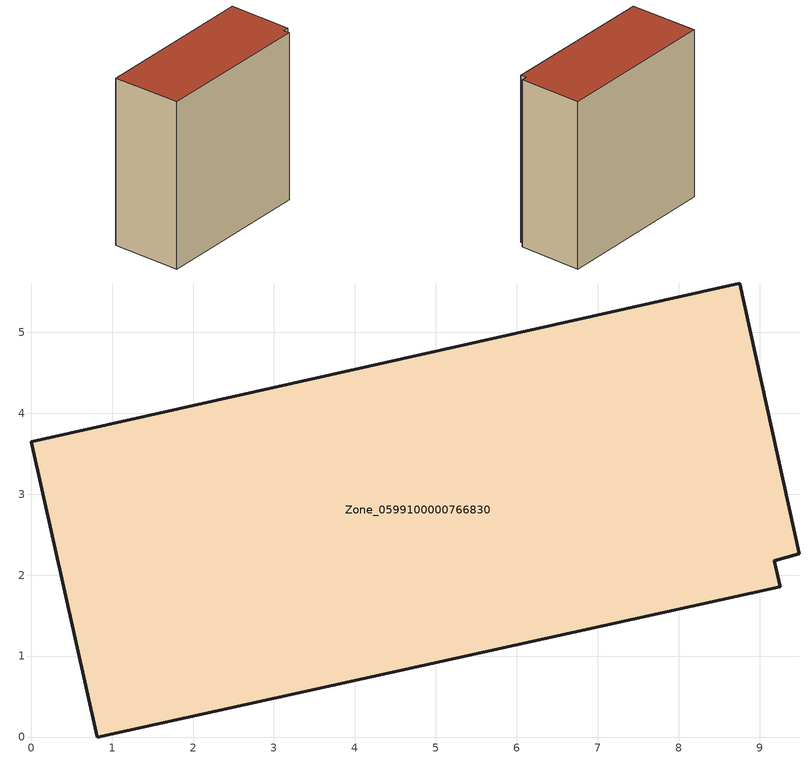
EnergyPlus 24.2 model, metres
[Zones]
Zone_0599100000766830
 floor ground (C_G): 0,3.65 8.75,5.61 9.49,2.26 9.18,2.18 9.26,1.86 0.82,0 z0
 wall outside (C_F): 8.75,5.61 0,3.65 0.82,0 9.26,1.86 9.18,2.18 9.49,2.26 8.75,5.61 z0:9.24
 roof outside (C_R): 0,3.65 0.82,0 9.26,1.86 9.18,2.18 9.49,2.26 8.75,5.61 z9.24
[BUILDING]
Pand.0599100000766830: North Axis=0; Terrain=City; Loads Convergence Tolerance Value=0.04; Temperature Convergence Tolerance Value=0.4; Solar Distribution=FullExterior; Maximum Number of Warmup Days=25; Minimum Number of Warmup Days=1
[Site:Location]
Rotterdam.The.Hague.AP_ZH_NLD Design_Conditions: Latitude=51.96; Longitude=4.45; Time Zone=1; Elevation=-4.5
[SITE:GROUNDTEMPERATURE:BUILDINGSURFACE]
18, 18, 18, 18, 18, 18, 18, 18, 18, 18, 18, 18
[MATERIAL] Thermal Absorptance=0.9; Solar Absorptance=0.7; Visible Absorptance=0.7
Name | Roughness | Thickness | Conductivity | Density | Specific Heat
G.TI.1946 | MediumSmooth | 0.15 | 1 | 540 | 1210
F.TI.1946 | Rough | 0.3 | 0.857143 | 1920 | 840
R.TI.1946 | MediumRough | 0.2 | 0.1 | 1500 | 1000
[CONSTRUCTION]
C_G: G.TI.1946
C_F: F.TI.1946
C_R: R.TI.1946
[ZONE]
Zone_0599100000766830: Type=1; Multiplier=1; Ceiling Height=Autocalculate; Volume=Autocalculate; Floor Area=autocalculate; Part of Total Floor Area=Yes
[ZONEINFILTRATION:DESIGNFLOWRATE]
Infil_Zone_0599100000766830: Zone or ZoneList or Space or SpaceList=Zone_0599100000766830; Schedule=AlwaysOn; Design Flow Rate Calculation Method=Flow/Area; Flow Rate per Floor Area=0.003; Constant Term Coefficient=1; Temperature Term Coefficient=0; Velocity Term Coefficient=0; Velocity Squared Term Coefficient=0
[HVACTEMPLATE:ZONE:IDEALLOADSAIRSYSTEM]
Zone_0599100000766830: Maximum Heating Supply Air Temperature=50; Minimum Cooling Supply Air Temperature=13; Maximum Heating Supply Air Humidity Ratio=0.0156; Minimum Cooling Supply Air Humidity Ratio=0.0077; Heating Limit=NoLimit; Cooling Limit=NoLimit; Dehumidification Control Type=ConstantSensibleHeatRatio; Cooling Sensible Heat Ratio=0.7; Dehumidification Setpoint=60; Humidification Control Type=None; Humidification Setpoint=30; Outdoor Air Method=None; Outdoor Air Flow Rate per Person=0.00944; Outdoor Air Flow Rate per Zone Floor Area=0; Outdoor Air Flow Rate per Zone=0; Demand Controlled Ventilation Type=None; Outdoor Air Economizer Type=NoEconomizer; Heat Recovery Type=None; Sensible Heat Recovery Effectiveness=0.7; Latent Heat Recovery Effectiveness=0.65
[ZONECONTROL:THERMOSTAT]
ThermostatControl_Zone_0599100000766830: Zone or ZoneList=Zone_0599100000766830; Control Type Schedule=DualSetpointControlType; Control 1=Thermostat_Zone_0599100000766830; Temperature Difference Between Cutout And Setpoint=0
[THERMOSTATSETPOINT:DUALSETPOINT]
Thermostat_Zone_0599100000766830: Heating Setpoint Temperature Schedule=HeatingSetpoint_Zone_0599100000766830; Cooling Setpoint Temperature Schedule=CoolingSetpoint_Zone_0599100000766830
[SCHEDULE:COMPACT]
HeatingSetpoint_Zone_0599100000766830: Through: 12/31, For: AllDays, Until: 24:00, 21
CoolingSetpoint_Zone_0599100000766830: Through: 12/31, For: AllDays, Until: 24:00, 24
DualSetpointControlType: Through: 12/31, For: AllDays, Until: 24:00, 4
AlwaysOn: Through: 12/31, For: AllDays, Until: 24:00, 1
